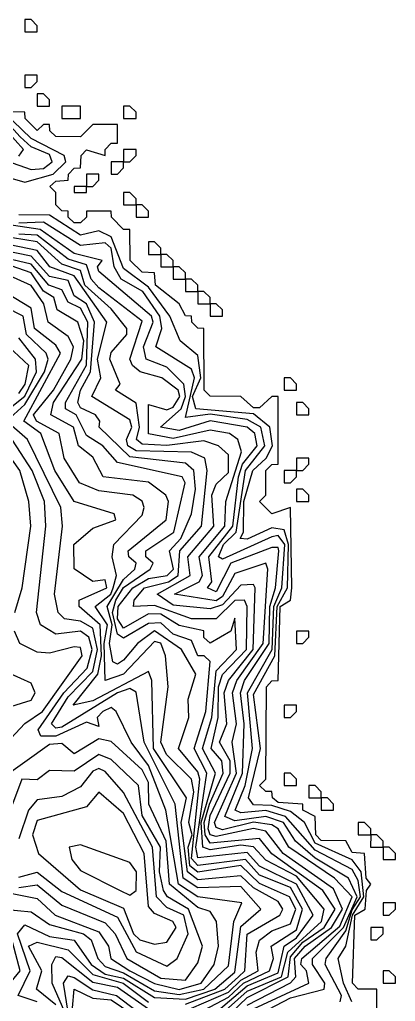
# Model space of a CAD drawing. Header units: metres. Extents: x 310028 to 360472, y 4137098 to 4159193.
# Drawn here: x 317830 to 318742, y 4149368 to 4151752 of the extents above; entities that cross this region are included whole.
import ezdxf

# ---------------------------------------------------------------- set-up
doc = ezdxf.new("R2010")
doc.units = ezdxf.units.M
for name, color, linetype in [('COAST', 5, 'Continuous'), ('CONTOUR', 254, 'Continuous'), ('CONTOUR_INDEX', 33, 'Continuous')]:
    doc.layers.add(name, color=color, linetype=linetype)

msp = doc.modelspace()

# ---------------------------------------------------------------- linework, layer by layer
at = {"layer": 'COAST'}
for points in [[(317842.5, 4151722.5), (317872.5, 4151722.5), (317872.5, 4151737.5), (317857.5, 4151752.5), (317842.5, 4151752.5), (317842.5, 4151722.5)], [(317842.5, 4151602.5), (317842.5, 4151587.5), (317857.5, 4151587.5), (317872.5, 4151602.5), (317872.5, 4151617.5), (317842.5, 4151617.6), (317842.5, 4151602.5)], [(317872.5, 4151542.5), (317902.5, 4151542.5), (317902.5, 4151557.5), (317887.5, 4151572.5), (317872.5, 4151572.5), (317872.5, 4151542.5)], [(317932.5, 4151512.5), (317977.5, 4151512.5), (317977.5, 4151542.5), (317932.5, 4151542.5), (317932.5, 4151512.5)], [(318082.5, 4151512.5), (318112.5, 4151512.5), (318112.5, 4151527.5), (318097.5, 4151542.5), (318082.5, 4151542.5), (318082.5, 4151512.5)], [(318697.5, 4149322.5), (318697.6, 4149397.5), (318652.5, 4149398.1), (318638.7, 4149412.5), (318644.2, 4149577.5), (318669, 4149592.5), (318672.7, 4149637.5), (318682.6, 4149652.5), (318671.7, 4149667.5), (318667.7, 4149727.5), (318637.5, 4149730.1), (318622.5, 4149757.9), (318562.5, 4149758.8), (318549.4, 4149772.5), (318547.7, 4149817.5), (318517.9, 4149832.5), (318517.5, 4149847.5), (318457.5, 4149851.1), (318444.1, 4149862.5), (318442.5, 4149877.7), (318427.5, 4149877.9), (318412.8, 4149892.5), (318427.5, 4149907.5), (318429.4, 4150132.5), (318442.5, 4150147), (318457.6, 4150147.5), (318462.4, 4150327.5), (318488.1, 4150342.5), (318490.7, 4150372.5), (318487.5, 4150567.5), (318442.5, 4150552.6), (318412.8, 4150582.5), (318427.5, 4150597.5), (318427.9, 4150657.5), (318442.5, 4150671.8), (318457.6, 4150672.5), (318457.5, 4150837.5), (318442.5, 4150837.6), (318412.5, 4150809.4), (318397.5, 4150810.1), (318367.5, 4150837.6), (318292.5, 4150837.8), (318278.2, 4150852.5), (318277.6, 4151002.5), (318262.5, 4151002.9), (318248.1, 4151017.5), (318247.5, 4151032.5), (318232.5, 4151033.1), (318217.7, 4151062.5), (318159.5, 4151107.5), (318157.5, 4151137.5), (318127.5, 4151139.1), (318098.6, 4151167.5), (318097.5, 4151242.5), (318082.5, 4151242.6), (318052.7, 4151272.5), (318052.5, 4151287.5), (317992.5, 4151287.5), (317992.2, 4151272.5), (317977.5, 4151259), (317962.5, 4151259.2), (317947.8, 4151272.5), (317947.5, 4151287.5), (317932.5, 4151288.2), (317918, 4151302.5), (317917.5, 4151332.5), (317903.5, 4151347.5), (317917.5, 4151360.3), (317947.5, 4151362.4), (317948.2, 4151377.5), (317962.5, 4151391.7), (317977.6, 4151392.5), (317979.1, 4151422.5), (317992.5, 4151436.6), (318037.5, 4151422.5), (318037.5, 4151437.5), (318052.5, 4151452.5), (318067.5, 4151452.5), (318067.5, 4151497.5), (318007.5, 4151497.6), (317977.5, 4151467.8), (317917.5, 4151468.5), (317903.1, 4151482.5), (317902.5, 4151497.6), (317887.5, 4151497.6), (317872.5, 4151483.3), (317843.2, 4151512.5), (317842.5, 4151527.6), (317812.5, 4151528.3)], [(318082.5, 4151422.5), (318082.5, 4151407.5), (318097.5, 4151407.5), (318112.5, 4151422.5), (318112.5, 4151437.5), (318082.5, 4151437.5), (318082.5, 4151422.5)], [(318052.5, 4151392.5), (318052.5, 4151377.5), (318067.5, 4151377.5), (318082.5, 4151392.5), (318082.5, 4151407.5), (318052.5, 4151407.5), (318052.5, 4151392.5)], [(317992.5, 4151362.5), (317992.5, 4151347.5), (318007.5, 4151347.5), (318022.5, 4151362.5), (318022.5, 4151377.5), (317992.5, 4151377.5), (317992.5, 4151362.5)], [(317962.5, 4151332.5), (317992.5, 4151332.5), (317992.5, 4151347.5), (317962.5, 4151347.5), (317962.5, 4151332.5)], [(318082.5, 4151302.5), (318112.5, 4151302.5), (318112.5, 4151317.5), (318097.5, 4151332.5), (318082.5, 4151332.5), (318082.5, 4151302.5)], [(318112.5, 4151272.5), (318142.5, 4151272.5), (318142.5, 4151287.5), (318127.5, 4151302.5), (318112.5, 4151302.5), (318112.5, 4151272.5)], [(318142.5, 4151182.5), (318172.5, 4151182.5), (318172.5, 4151197.5), (318157.5, 4151212.5), (318142.5, 4151212.5), (318142.5, 4151182.5)], [(318172.5, 4151152.5), (318202.5, 4151152.5), (318202.5, 4151167.5), (318187.5, 4151182.5), (318172.5, 4151182.5), (318172.5, 4151152.5)], [(318202.5, 4151122.5), (318232.5, 4151122.5), (318232.5, 4151137.5), (318217.5, 4151152.5), (318202.5, 4151152.5), (318202.5, 4151122.5)], [(318232.5, 4151092.5), (318262.5, 4151092.5), (318262.5, 4151107.5), (318247.5, 4151122.5), (318232.5, 4151122.5), (318232.5, 4151092.5)], [(318262.5, 4151062.5), (318292.5, 4151062.5), (318292.5, 4151077.5), (318277.5, 4151092.5), (318262.5, 4151092.5), (318262.5, 4151062.5)], [(318292.5, 4151032.5), (318322.5, 4151032.5), (318322.5, 4151047.5), (318307.5, 4151062.5), (318292.5, 4151062.5), (318292.5, 4151032.5)], [(318472.5, 4150852.5), (318502.5, 4150852.5), (318502.5, 4150867.5), (318487.5, 4150882.5), (318472.5, 4150882.5), (318472.5, 4150852.5)], [(318502.5, 4150792.5), (318532.5, 4150792.5), (318532.5, 4150807.5), (318517.5, 4150822.5), (318502.5, 4150822.5), (318502.5, 4150792.5)], [(318502.5, 4150672.5), (318502.5, 4150657.5), (318517.5, 4150657.5), (318532.5, 4150672.5), (318532.5, 4150687.5), (318502.5, 4150687.5), (318502.5, 4150672.5)], [(318472.5, 4150642.5), (318472.5, 4150627.5), (318487.5, 4150627.5), (318502.5, 4150642.5), (318502.5, 4150657.5), (318472.5, 4150657.5), (318472.5, 4150642.5)], [(318502.5, 4150582.5), (318532.5, 4150582.5), (318532.5, 4150597.5), (318517.5, 4150612.5), (318502.5, 4150612.5), (318502.5, 4150582.5)], [(318502.5, 4150252.5), (318502.5, 4150237.5), (318517.5, 4150237.5), (318532.5, 4150252.5), (318532.5, 4150267.5), (318502.5, 4150267.5), (318502.5, 4150252.5)], [(318472.5, 4150072.5), (318472.5, 4150057.5), (318487.5, 4150057.5), (318502.5, 4150072.5), (318502.5, 4150087.5), (318472.5, 4150087.5), (318472.5, 4150072.5)], [(318472.5, 4149892.5), (318502.5, 4149892.5), (318502.5, 4149907.5), (318487.5, 4149922.5), (318472.5, 4149922.5), (318472.5, 4149892.5)], [(318532.5, 4149862.5), (318562.5, 4149862.5), (318562.5, 4149877.5), (318547.5, 4149892.5), (318532.5, 4149892.5), (318532.5, 4149862.5)], [(318562.4, 4149832.5), (318592.5, 4149832.5), (318592.5, 4149847.5), (318577.5, 4149862.5), (318562.5, 4149862.5), (318562.4, 4149832.5)], [(318652.5, 4149772.5), (318682.5, 4149772.5), (318682.5, 4149787.5), (318667.5, 4149802.5), (318652.5, 4149802.5), (318652.5, 4149772.5)], [(318682.4, 4149742.5), (318712.5, 4149742.5), (318712.5, 4149757.5), (318697.5, 4149772.5), (318682.5, 4149772.5), (318682.4, 4149742.5)], [(318712.5, 4149712.5), (318742.5, 4149712.5), (318742.5, 4149727.5), (318727.5, 4149742.5), (318712.5, 4149742.5), (318712.5, 4149712.5)], [(318712.5, 4149592.5), (318712.5, 4149577.5), (318727.5, 4149577.5), (318742.5, 4149592.5), (318742.5, 4149607.5), (318712.5, 4149607.5), (318712.5, 4149592.5)], [(318682.5, 4149532.5), (318682.5, 4149517.5), (318697.5, 4149517.5), (318712.5, 4149532.5), (318712.5, 4149547.5), (318682.5, 4149547.5), (318682.5, 4149532.5)], [(318712.5, 4149412.5), (318742.5, 4149412.5), (318742.5, 4149427.5), (318727.5, 4149442.5), (318712.5, 4149442.5), (318712.5, 4149412.5)]]:
    msp.add_lwpolyline(points, dxfattribs=at)
at = {"layer": 'CONTOUR'}
for points, elevation in [([(317767.5, 4151419.8), (317857.5, 4151388.6), (317887.5, 4151391.3), (317908.7, 4151407.5), (317902.5, 4151424.9), (317857.5, 4151443.4), (317830.9, 4151467.5), (317762.9, 4151542.5)], 20), ([(317774.8, 4151377.5), (317842.5, 4151357.7), (317911.3, 4151377.5), (317941.7, 4151407.5), (317938, 4151422.5), (317857.5, 4151463.8), (317791.3, 4151527.5)], 10), ([(317827.5, 4151421.2), (317839.1, 4151437.5), (317798.5, 4151482.5)], 30), ([(318636.6, 4149367.5), (318616.1, 4149412.5), (318603.9, 4149472.5), (318622.4, 4149502.5), (318638.7, 4149577.5), (318665.6, 4149622.5), (318659.4, 4149682.5), (318637.5, 4149712), (318547.5, 4149752.2), (318521.6, 4149802.5), (318487.5, 4149829), (318442.5, 4149844.3), (318397.5, 4149845.4), (318385.5, 4149862.5), (318414.7, 4149982.5), (318397.5, 4150113.3), (318449.8, 4150207.5), (318455.4, 4150327.5), (318480.2, 4150372.5), (318483.2, 4150477.5), (318472.5, 4150513.1), (318442.5, 4150518.2), (318382.5, 4150490.9), (318365.6, 4150492.5), (318373.3, 4150507.5), (318374.6, 4150582.5), (318396.3, 4150657.5), (318429, 4150687.5), (318443.8, 4150717.5), (318437.4, 4150762.5), (318397.5, 4150795.2), (318258.1, 4150807.5), (318249.4, 4150837.5), (318270.1, 4150882.5), (318262.5, 4150936.6), (318219.7, 4150972.5), (318194.6, 4151032.5), (318142.5, 4151102.4), (318082.5, 4151148), (318052.5, 4151224.9), (318022.5, 4151239.8), (317977.5, 4151229.3), (317902.5, 4151277.4), (317827.5, 4151278.6)], 10), ([(318397.5, 4149330), (318487.5, 4149377.1), (318569.2, 4149397.5), (318571.4, 4149412.5), (318540.8, 4149457.5), (318541.5, 4149472.5), (318616.1, 4149547.5), (318649.7, 4149622.5), (318629, 4149667.5), (318547.5, 4149716.2), (318500.2, 4149757.5), (318471, 4149802.5), (318427.5, 4149817.4), (318352.5, 4149806.9), (318328.1, 4149817.5), (318370.8, 4149922.5), (318375.2, 4150042.5), (318366.7, 4150117.5), (318376.2, 4150147.5), (318436.3, 4150237.5), (318437.7, 4150327.5), (318451.5, 4150372.5), (318459.6, 4150462.5), (318457.5, 4150470.2), (318442.5, 4150470.7), (318343.2, 4150432.5), (318307.5, 4150363), (318286.2, 4150372.5), (318296.8, 4150387.5), (318289.7, 4150447.5), (318347.6, 4150522.5), (318361.5, 4150642.5), (318371.5, 4150672.5), (318406.6, 4150717.5), (318401.5, 4150747.5), (318382.5, 4150762.8), (318292.5, 4150778.2), (318217.5, 4150754.9), (318171.8, 4150762.5), (318222.2, 4150807.5), (318232.6, 4150837.5), (318228.9, 4150867.5), (318187.5, 4150908.3), (318137, 4150927.5), (318130.8, 4150957.5), (318153.8, 4151017.5), (318150.3, 4151032.5), (318022.5, 4151141), (318019, 4151152.5), (318029.9, 4151167.5), (317962.5, 4151184.8), (317879.4, 4151242.5), (317782.5, 4151257.7)], 30), ([(318608.5, 4149367.5), (318611.4, 4149382.5), (318571.7, 4149457.5), (318574.4, 4149472.5), (318622.5, 4149539.3), (318637.5, 4149590.6), (318658.2, 4149622.5), (318652.5, 4149661.9), (318637.5, 4149688.4), (318547.5, 4149735.3), (318475.5, 4149817.5), (318427.5, 4149831.7), (318367.5, 4149826.3), (318353.2, 4149832.5), (318378, 4149892.5), (318395.1, 4149982.5), (318383.5, 4150117.5), (318443.5, 4150222.5), (318447.3, 4150327.5), (318467.1, 4150372.5), (318473.7, 4150477.5), (318457.5, 4150499.5), (318442.5, 4150496.8), (318322.5, 4150442), (318313, 4150447.5), (318324.7, 4150477.5), (318356, 4150507.5), (318378.1, 4150657.5), (318425.6, 4150717.5), (318415.6, 4150762.5), (318382.5, 4150781), (318292.5, 4150794.1), (318232.5, 4150786.1), (318254.6, 4150882.5), (318247.5, 4150903.4), (318160.3, 4150957.5), (318175.1, 4151002.5), (318170.7, 4151032.5), (318129.1, 4151092.5), (318076.1, 4151122.5), (318059.1, 4151152.5), (318052.3, 4151197.5), (318037.5, 4151210.3), (317977.5, 4151204.3), (317887.5, 4151260.9), (317827.5, 4151258.4)], 20), ([(318397.5, 4149349.8), (318532.2, 4149412.5), (318527, 4149442.5), (318512.8, 4149457.5), (318515, 4149472.5), (318607.5, 4149551.1), (318637.5, 4149622.5), (318594.5, 4149667.5), (318483.4, 4149742.5), (318458, 4149787.5), (318442.5, 4149796.9), (318397.5, 4149803.5), (318322.5, 4149785.2), (318307.5, 4149790.2), (318303.3, 4149802.5), (318356.4, 4149922.5), (318346.3, 4149997.5), (318356.8, 4150042.5), (318346.7, 4150117.5), (318357.5, 4150147.5), (318421.6, 4150237.5), (318432.8, 4150417.5), (318427.5, 4150432.1), (318352.5, 4150407.3), (318322.5, 4150351.2), (318307.5, 4150341), (318206, 4150357.5), (318266, 4150387.5), (318274, 4150402.5), (318266, 4150447.5), (318328.1, 4150522.5), (318330.9, 4150582.5), (318368.6, 4150702.5), (318360.1, 4150732.5), (318339.5, 4150747.5), (318292.5, 4150755.5), (318202.5, 4150735.6), (318142.5, 4150746.4), (318142.5, 4150818.2), (318187.5, 4150804.6), (318202.5, 4150811.4), (318218.8, 4150837.5), (318214.5, 4150852.5), (318175.6, 4150882.5), (318122.2, 4150897.5), (318103.8, 4150912.5), (318097.7, 4150927.5), (318127.5, 4151020.3), (318022.5, 4151101.3), (318003.6, 4151122.5), (317992.5, 4151157.1), (317947.5, 4151170.4), (317872.5, 4151229.3), (317827.5, 4151231.3)], 40), ([(318322.5, 4149320.1), (318382.5, 4149377.5), (318482.1, 4149427.5), (318487.5, 4149476.1), (318517.5, 4149511.9), (318569.9, 4149547.5), (318596.1, 4149592.5), (318566.6, 4149637.5), (318442.5, 4149726.3), (318412.5, 4149763.8), (318292.5, 4149752.2), (318280.8, 4149772.5), (318277.8, 4149802.5), (318290.7, 4149847.5), (318324.2, 4149922.5), (318320.6, 4149952.5), (318294.8, 4149982.5), (318312.1, 4150057.5), (318312.7, 4150132.5), (318322.5, 4150162.1), (318380.6, 4150222.5), (318382.7, 4150327.5), (318375.9, 4150342.5), (318352.5, 4150341.6), (318307.5, 4150297.6), (318247.5, 4150297.4), (318157.5, 4150329.3), (318106.4, 4150327.5), (318107.9, 4150342.5), (318132.8, 4150372.5), (318191.4, 4150387.5), (318214.5, 4150402.5), (318219.1, 4150462.5), (318271.3, 4150522.5), (318285.5, 4150657.5), (318280, 4150687.5), (318247.5, 4150701.7), (318112.5, 4150705.2), (318092.6, 4150717.5), (318089.3, 4150732.5), (318102.2, 4150762.5), (318097.5, 4150780.3), (318005.5, 4150837.5), (318027.4, 4150882.5), (318019.2, 4150927.5), (318041.9, 4151017.5), (317962.5, 4151130), (317903.5, 4151152.5), (317872.5, 4151192.2), (317782.5, 4151210.8)], 60), ([(318277.5, 4149347.1), (318337.5, 4149378.2), (318373.8, 4149412.5), (318437, 4149442.5), (318446.8, 4149472.5), (318440.6, 4149502.5), (318502.5, 4149542.3), (318516.7, 4149592.5), (318487.5, 4149645.1), (318412.5, 4149674.5), (318378.8, 4149712.5), (318262.5, 4149698.1), (318247.5, 4149715.1), (318267.9, 4149907.5), (318262.5, 4149925.8), (318215.3, 4149982.5), (318240.9, 4150057.5), (318239.1, 4150102.5), (318257.5, 4150162.5), (318223.1, 4150222.5), (318157.5, 4150268.3), (318116.2, 4150237.5), (318082.5, 4150196.5), (318067.5, 4150187.2), (318056.4, 4150192.5), (318048, 4150237.5), (318054.8, 4150282.5), (318042.4, 4150327.5), (318082.5, 4150393), (318109.5, 4150417.5), (318112.8, 4150432.5), (318095.1, 4150447.5), (318093.5, 4150462.5), (318185.5, 4150537.5), (318191.4, 4150582.5), (318184.6, 4150597.5), (318142.5, 4150629.3), (318032.4, 4150642.5), (318007.5, 4150689.5), (317972.9, 4150717.5), (317960.3, 4150762.5), (317905.8, 4150792.5), (317912.2, 4150822.5), (317981.1, 4150927.5), (317986.1, 4150972.5), (317971.2, 4151017.5), (317920.7, 4151047.5), (317913, 4151077.5), (317887.5, 4151092.8), (317857.5, 4151137.7), (317692.5, 4151194.7)], 90), ([(318307.5, 4149326.2), (318382.5, 4149393.1), (318465.8, 4149427.5), (318481.5, 4149487.5), (318563.4, 4149562.5), (318569.9, 4149592.5), (318502.5, 4149672.7), (318427.5, 4149710.9), (318397.5, 4149743.3), (318367.5, 4149747.5), (318292.5, 4149736), (318274.7, 4149742.5), (318271, 4149802.5), (318305.5, 4149922.5), (318274.1, 4149982.5), (318297, 4150057.5), (318307.5, 4150170.6), (318356.9, 4150222.5), (318352.5, 4150298.9), (318342.5, 4150267.5), (318292.5, 4150238.4), (318277.5, 4150252.2), (318277.5, 4150268.2), (318217.5, 4150280.8), (318172.5, 4150308.4), (318142.5, 4150309.6), (318082.5, 4150274.9), (318067.6, 4150297.5), (318069.4, 4150327.5), (318104.6, 4150372.5), (318142.5, 4150395.4), (318188.1, 4150402.5), (318203.8, 4150417.5), (318194.2, 4150462.5), (318221.1, 4150492.5), (318247.2, 4150552.5), (318257.2, 4150612.5), (318252.9, 4150657.5), (318232.5, 4150675.3), (318097.5, 4150690.7), (318022.6, 4150762.5), (318025, 4150777.5), (318014.2, 4150792.5), (317977.5, 4150809.8), (317970.9, 4150822.5), (317977.5, 4150852.5), (318001.7, 4150897.5), (318011.4, 4151017.5), (317992.5, 4151062.5), (317962.5, 4151081.9), (317947.5, 4151119.1), (317902.5, 4151128.4), (317857.5, 4151177.8), (317782.5, 4151193.8)], 70), ([(318307.5, 4149341.8), (318382.5, 4149406), (318457.5, 4149437.8), (318472.5, 4149502), (318502.5, 4149522.6), (318542.8, 4149577.5), (318502.5, 4149653.1), (318412.5, 4149696.4), (318382.5, 4149729.7), (318262.5, 4149717.2), (318257.6, 4149742.5), (318284.6, 4149922.5), (318254.1, 4149982.5), (318282.2, 4150072.5), (318292.5, 4150193.9), (318277.9, 4150207.5), (318262.5, 4150207.8), (318247.5, 4150244.6), (318202.5, 4150260), (318172.5, 4150287.4), (318142.5, 4150286), (318082.5, 4150250.6), (318067.5, 4150260.3), (318055, 4150312.5), (318063.1, 4150342.5), (318082.5, 4150373.5), (318147.1, 4150417.5), (318154, 4150432.5), (318136.4, 4150447.5), (318136.1, 4150462.5), (318204.3, 4150507.5), (318232, 4150627.5), (318224.9, 4150642.5), (318067.5, 4150676.9), (318031.9, 4150717.5), (317992.5, 4150742.5), (317967.5, 4150792.5), (317941, 4150807.5), (317941.1, 4150822.5), (317992.5, 4150913), (317995.6, 4151017.5), (317977.5, 4151051.8), (317947.5, 4151066.6), (317932.5, 4151095.9), (317901, 4151107.5), (317857.5, 4151158.5), (317782.5, 4151176.5)], 80), ([(318232.5, 4149361.8), (318327.9, 4149397.5), (318361.8, 4149427.5), (318376.8, 4149442.5), (318382.5, 4149531.8), (318461.5, 4149577.5), (318468.9, 4149592.5), (318457.5, 4149610.4), (318397.5, 4149644.1), (318367.5, 4149672.9), (318262.5, 4149663.6), (318237.3, 4149682.5), (318222.1, 4149802.5), (318235.5, 4149862.5), (318155.1, 4149982.5), (318150.6, 4150147.5), (318142.5, 4150169.7), (318007.5, 4150098.3), (317960.2, 4150087.5), (318019.6, 4150162.5), (318029, 4150207.5), (318025.5, 4150282.5), (317974.7, 4150327.5), (317974.6, 4150342.5), (318041.5, 4150372.5), (318037.5, 4150391.6), (318007.5, 4150387.7), (317962.5, 4150419.1), (317961.5, 4150477.5), (318007.5, 4150517.2), (318063.1, 4150537.5), (318059.1, 4150552.5), (317962.5, 4150582.2), (317915.7, 4150657.5), (317881.6, 4150747.5), (317840.4, 4150777.5), (317929, 4150942.5), (317917.5, 4150962.3), (317865.9, 4151002.5), (317857.5, 4151051.7), (317722.5, 4151133.8)], 110), ([(317872.5, 4149367.5), (317826.1, 4149382.5), (317855.3, 4149442.5), (317824.5, 4149532.5), (317842.5, 4149553.9), (317902.5, 4149526.1), (317962.5, 4149516.9), (318003.6, 4149457.5), (318037.5, 4149434.1), (318082.5, 4149424.2), (318157.5, 4149377.3), (318232.5, 4149373.9), (318303.6, 4149397.5), (318352.5, 4149438.9), (318367.5, 4149549.8), (318415.5, 4149592.5), (318367.5, 4149647.5), (318262.5, 4149643.6), (318227.2, 4149667.5), (318207.9, 4149847.5), (318132.3, 4149997.5), (318112.5, 4150118.8), (318097.5, 4150127.8), (318067.5, 4150117.2), (317932.5, 4150034.2), (317917.5, 4150031.8), (317907.3, 4150042.5), (317947.5, 4150107.9), (318007.5, 4150169.7), (318019.1, 4150222.5), (318007.5, 4150274.4), (317977.5, 4150291.5), (317938.7, 4150297.5), (317923.4, 4150312.5), (317914.2, 4150357.5), (317934.3, 4150522.5), (317930.2, 4150567.5), (317849.3, 4150732.5), (317797.7, 4150777.5), (317842.5, 4150817.5), (317890.5, 4150897.5), (317898.9, 4150927.5), (317894.6, 4150942.5), (317846.4, 4150987.5), (317838.3, 4151032.5), (317707.5, 4151098.7)], 120), ([(317746.9, 4150762.5), (317842.5, 4150838.1), (317871, 4150897.5), (317868.6, 4150927.5), (317827.5, 4150979.6)], 130), ([(317827.5, 4150844.8), (317843.2, 4150867.5), (317852.4, 4150912.5), (317803.9, 4150957.5)], 140), ([(317794.6, 4149397.5), (317831, 4149442.5), (317791.5, 4149592.5), (317857.5, 4149585.3), (317902.5, 4149554.9), (317984.7, 4149532.5), (318003.4, 4149517.5), (318019.7, 4149472.5), (318037.5, 4149452.6), (318082.5, 4149437.9), (318157.5, 4149393.9), (318217.5, 4149384.8), (318277.4, 4149397.5), (318337.5, 4149454.3), (318350, 4149562.5), (318369.4, 4149607.5), (318262.5, 4149622.3), (318215.6, 4149652.5), (318184.7, 4149832.5), (318142.5, 4149941.4), (318100.5, 4149997.5), (318064.2, 4150072.5), (318052.5, 4150082.1), (318032, 4150072.5), (318018, 4150057.5), (318022.5, 4150035.9), (317992.5, 4150046), (317917.5, 4150012.7), (317881.1, 4150012.5), (317874.8, 4150027.5), (317936.9, 4150117.5), (317993.7, 4150177.5), (318006.3, 4150222.5), (317997.8, 4150252.5), (317977.5, 4150267), (317917.5, 4150259.7), (317880.2, 4150282.5), (317870.9, 4150312.5), (317893.8, 4150522.5), (317890.5, 4150582.5), (317859.9, 4150657.5), (317812.5, 4150731)], 130), ([(317818.1, 4150312.5), (317836.3, 4150372.5), (317857.1, 4150522.5), (317852.3, 4150582.5), (317830, 4150657.5), (317812.5, 4150682.4)], 140), ([(317785.7, 4149982.5), (317842.5, 4150043.1), (317885, 4150072.5), (317981.5, 4150207.5), (317977.5, 4150227.5), (317962.5, 4150229.1), (317902.5, 4150214), (317872.5, 4150216.2), (317830.3, 4150237.5), (317817.2, 4150267.5)], 140), ([(317737.5, 4149644.7), (317872.5, 4149617.8), (317916.4, 4149577.5), (318022.5, 4149536.8), (318045.8, 4149502.5), (318051.7, 4149472.5), (318097.6, 4149442.5), (318157.5, 4149411.4), (318217.5, 4149396.9), (318270.5, 4149412.5), (318302.5, 4149457.5), (318312.7, 4149502.5), (318307.7, 4149562.5), (318292.5, 4149586.1), (318262.5, 4149596.5), (318194.1, 4149652.5), (318186.1, 4149757.5), (318143.9, 4149847.5), (318142.5, 4149900.1), (318127.5, 4149930.5), (318052.5, 4149999.7), (318022.5, 4150005.5), (317962.5, 4149969.5), (317932.5, 4149994.6), (317902.5, 4149992.1), (317782.5, 4149906.2)], 140), ([(317827.5, 4149669.6), (317872.5, 4149682.3), (317932.5, 4149634.8), (318067.5, 4149572.9), (318112.5, 4149488.3), (318187.5, 4149453.8), (318212.3, 4149472.5), (318239.3, 4149532.5), (318228.5, 4149577.5), (318187.5, 4149596), (318162.1, 4149622.5), (318152.5, 4149742.5), (318082.5, 4149875.5), (318037.5, 4149926.6), (318022.5, 4149933.7), (318007.5, 4149927), (317977.5, 4149888.9), (317932.5, 4149865.8), (317872.5, 4149857.9), (317851.7, 4149832.5), (317827.5, 4149762.9)], 160), ([(318121.7, 4149517.5), (318157.5, 4149507.5), (318187.5, 4149512.3), (318210, 4149547.5), (318201.7, 4149562.5), (318157.5, 4149582), (318142.5, 4149598.9), (318132.3, 4149727.5), (318082.5, 4149824.8), (318022.5, 4149876.2), (317992.5, 4149840.5), (317872.5, 4149807.8), (317861.2, 4149772.5), (317875.5, 4149727.5), (317977.5, 4149639.2), (318082.5, 4149594.8), (318106.5, 4149532.5), (318121.7, 4149517.5)], 170), ([(318073.7, 4149637.5), (318097.5, 4149626.4), (318113.2, 4149637.5), (318113.3, 4149682.5), (318097.5, 4149705.5), (317977.5, 4149748.7), (317950.4, 4149742.5), (317957, 4149712.5), (317977.5, 4149686.1), (318073.7, 4149637.5)], 180), ([(317917.5, 4149359.8), (317870.7, 4149397.5), (317883.8, 4149442.5), (317851.7, 4149502.5), (317872.5, 4149512.2), (317947.5, 4149493.1), (318007.5, 4149433.7), (318080.9, 4149412.5), (318142.5, 4149366.7)], 110), ([(317947.5, 4149341.9), (317936.2, 4149412.5), (317947.5, 4149430.1), (317962.5, 4149426), (318007.5, 4149396.2), (318065.5, 4149382.5), (318112.5, 4149346.4)], 90), ([(317958.2, 4149352.5), (317962.5, 4149397.6), (318007.5, 4149376.3), (318052.5, 4149372.1), (318127.5, 4149320.9)], 80)]:
    msp.add_lwpolyline(points, dxfattribs=dict(at, elevation=elevation))
at = {"layer": 'CONTOUR_INDEX'}
for points, elevation in [([(318382.5, 4149359.2), (318487.5, 4149412.9), (318500.9, 4149427.5), (318497.5, 4149472.5), (318523.7, 4149502.5), (318587.7, 4149547.5), (318614, 4149592.5), (318592.5, 4149641.5), (318469.9, 4149727.5), (318427.5, 4149781.2), (318397.5, 4149787.8), (318307.5, 4149768.6), (318292.5, 4149772.4), (318287.8, 4149787.5), (318292.5, 4149819.3), (318340.9, 4149922.5), (318341.6, 4149952.5), (318315.4, 4149997.5), (318332.8, 4150042.5), (318326.6, 4150117.5), (318336.9, 4150147.5), (318397.3, 4150222.5), (318401.7, 4150372.5), (318397.5, 4150380.6), (318367.5, 4150379.3), (318322.5, 4150330.9), (318292.5, 4150321.2), (318202.5, 4150330.6), (318163.8, 4150357.5), (318243.8, 4150402.5), (318238.5, 4150447.5), (318301.8, 4150522.5), (318296.7, 4150597.5), (318307.5, 4150624.6), (318337.5, 4150652.6), (318337.5, 4150695.5), (318312.7, 4150717.5), (318277.5, 4150729.5), (318187.5, 4150718), (318127.5, 4150721.4), (318113.4, 4150732.5), (318120.9, 4150762.5), (318112.5, 4150820.7), (318063, 4150852.5), (318073.7, 4150867.5), (318049.2, 4150927.5), (318052.5, 4150944.2), (318090.6, 4150987.5), (318090.6, 4151002.5), (318052.5, 4151050.5), (317988.3, 4151107.5), (317977.5, 4151143.3), (317932.5, 4151158.5), (317872.5, 4151212.8), (317782.5, 4151227.5)], 50), ([(318247.5, 4149352), (318337.5, 4149390.2), (318367.5, 4149420), (318408.9, 4149442.5), (318404.1, 4149487.5), (318412.5, 4149516.7), (318442.5, 4149539.5), (318487.5, 4149556.5), (318500.6, 4149592.5), (318485.5, 4149622.5), (318412.5, 4149654.7), (318367.5, 4149698.2), (318262.5, 4149681.7), (318243.6, 4149697.5), (318239.1, 4149742.5), (318248.5, 4149772.5), (318241.2, 4149802.5), (318253.1, 4149877.5), (318246.9, 4149907.5), (318186.7, 4149967.5), (318172.5, 4149997.5), (318190.7, 4150132.5), (318184.5, 4150207.5), (318172.5, 4150238.1), (318157.5, 4150242), (318082.5, 4150162.9), (318037.5, 4150147.9), (318035.4, 4150237.5), (318043.5, 4150282.5), (318013, 4150327.5), (318051.5, 4150357.5), (318057.4, 4150372.5), (318065, 4150402.5), (318054.6, 4150447.5), (318058.9, 4150477.5), (318127.5, 4150549), (318132.6, 4150567.5), (318127.5, 4150583.2), (318105.1, 4150597.5), (318022.5, 4150608.5), (317975.1, 4150627.5), (317937.9, 4150687.5), (317925.7, 4150747.5), (317870.9, 4150777.5), (317863.1, 4150792.5), (317912, 4150852.5), (317954.4, 4150927.5), (317960.4, 4150957.5), (317947.5, 4150982.7), (317899.3, 4151017.5), (317888.7, 4151062.5), (317857.5, 4151106.7), (317737.5, 4151161)], 100), ([(317797.5, 4150081.3), (317857.5, 4150099.9), (317867.3, 4150117.5), (317857.5, 4150140.7), (317782.5, 4150174.9)], 150), ([(317827.5, 4149644.7), (317872.5, 4149651.3), (317932.5, 4149601.5), (318037.5, 4149559.1), (318061.9, 4149532.5), (318090.2, 4149472.5), (318172.5, 4149424.5), (318232.5, 4149419.4), (318262.5, 4149461.8), (318273.8, 4149502.5), (318239.8, 4149592.5), (318188.7, 4149622.5), (318179.2, 4149637.5), (318169.9, 4149682.5), (318171.8, 4149742.5), (318127.5, 4149820), (318118.7, 4149892.5), (318052.5, 4149956), (318022.5, 4149967.7), (317962.5, 4149927.3), (317902.5, 4149929.3), (317872.5, 4149906.4), (317835.4, 4149907.5), (317812.5, 4149846.8)], 150), ([(317967.7, 4149277.5), (317908.7, 4149412.5), (317908.1, 4149457.5), (317917.5, 4149476.9), (317932.5, 4149474.7), (318007.5, 4149414.9), (318067.5, 4149402.9), (318142.5, 4149350.5)], 100)]:
    msp.add_lwpolyline(points, dxfattribs=dict(at, elevation=elevation))

doc.saveas('drawing.dxf')
